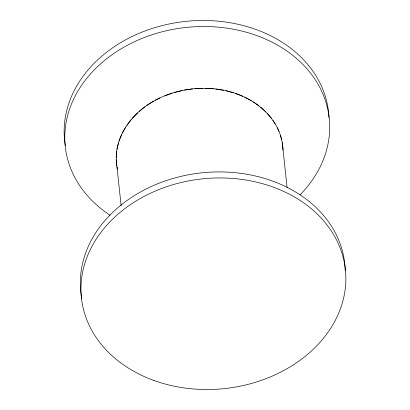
<?xml version="1.0" encoding="UTF-8"?>
<svg xmlns="http://www.w3.org/2000/svg" width="410" height="410" viewBox="0 0 410 410"><rect width="100%" height="100%" fill="white"/><g stroke="black" fill="none" stroke-linecap="round" stroke-linejoin="round"><path stroke-width="0.61" d="M121.14 205.83L117.009 167.142C111.751 137.278 133.737 109.583 159.915 97.969M116.261 157.758L116.742 151.3M116.978 149.399L118.469 142.998M119.002 141.122L121.478 134.885M122.298 133.065L125.721 127.085M126.818 125.347L131.128 119.72M132.481 118.1L137.616 112.914M139.205 111.433L145.084 106.774M146.882 105.452L153.412 101.388M155.39 100.25C193.776 79.335 250.577 84.978 275.31 123.979M164.6 95.909L172.108 93.219M174.358 92.501L182.183 90.569M184.515 90.072L192.536 88.929M194.914 88.668L203.001 88.335M205.384 88.309L213.415 88.785M215.768 89.001L223.609 90.277M225.895 90.733L233.423 92.793M235.606 93.475L242.71 96.283M244.755 97.185L251.315 100.701M253.19 101.803L259.099 105.975M260.78 107.261L265.952 112.017M267.402 113.473L271.758 118.741M272.963 120.335L276.878 126.757L279.107 131.615M277.365 127.746L280.22 134.547L281.649 139.62M287.097 187.683L282.285 142.654L280.537 135.582M117.009 167.142L117.491 169.084M282.9 147.866L282.285 142.654M117.214 167.946L117.424 169.063M116.855 166.076L116.317 159.659M282.439 143.72L282.972 150.137M81.764 298.429A132.732 105.442 -6.1 0 1 201.858 172.825A132.732 105.442 -6.1 0 1 345.205 270.743M110.075 215.276A132.732 105.442 -6.1 0 1 96.432 67.696A132.732 105.442 -6.1 0 1 281.921 47.739A132.732 105.442 -6.1 0 1 300.099 194.837M65.369 145.811A132.732 105.442 -6.1 0 1 185.299 21.433A132.732 105.442 -6.1 0 1 328.963 117.506M153.801 380.424A132.732 105.442 -6.1 0 0 345.656 272.558A132.732 105.442 -6.1 0 0 140.784 198.209A132.732 105.442 -6.1 0 0 153.801 380.424"/></g></svg>
